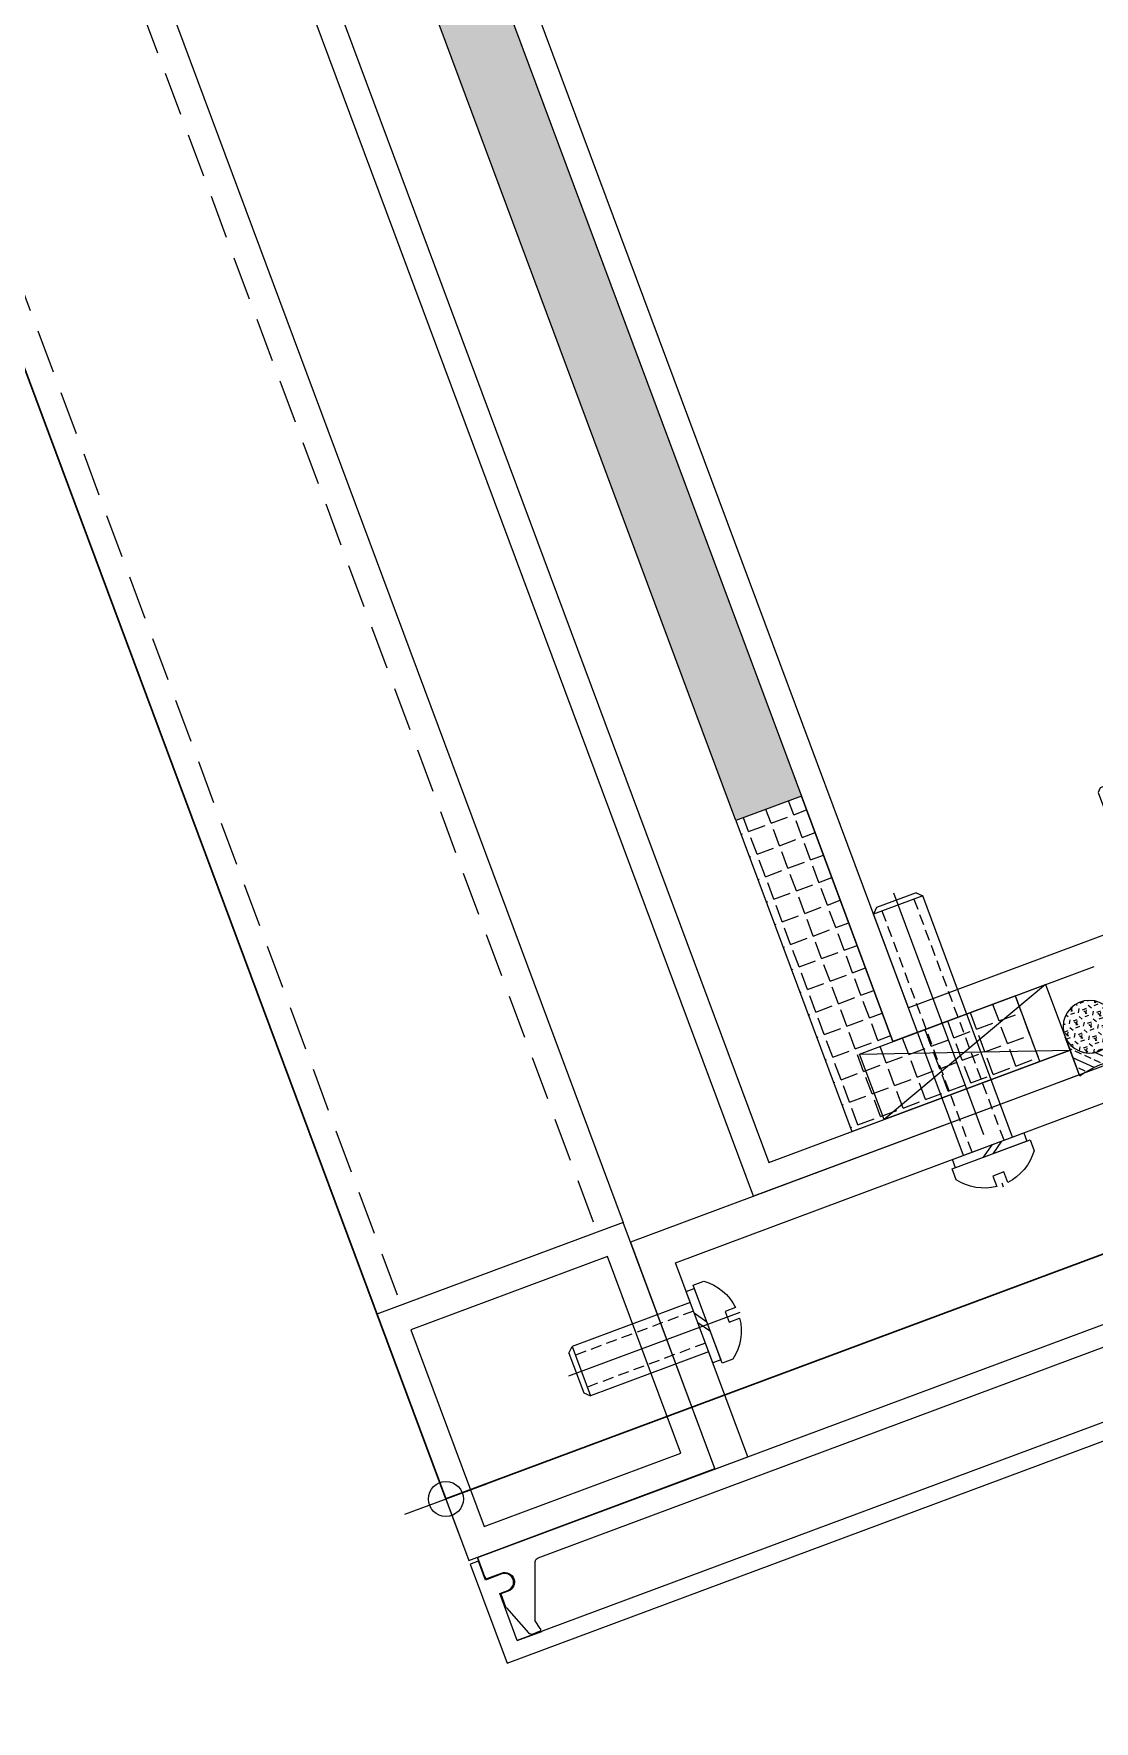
# Model space of a CAD drawing. Extents: x 12199666 to 24617114, y 1197707 to 2548648.
# Drawn here: x 12316761.3 to 12316882.4, y 1246033.9 to 1246226.6 of the extents above; entities that cross this region are included whole.
import ezdxf

# ---------------------------------------------------------------- set-up
doc = ezdxf.new("R2010")
doc.units = 0
doc.header["$LTSCALE"] = 10
doc.header["$MEASUREMENT"] = 0
for name, pattern in [('TX-PLAN-T1-F11$0$CENTER', [2, 1.25, -0.25, 0.25, -0.25]), ('TX-PLAN-T1-F11$0$CENTER2', [1.125, 0.75, -0.125, 0.125, -0.125]), ('TX-PLAN-T1-F11$0$CONTINOUS', [0]), ('TX-PLAN-T1-F11$0$DASHED', [0.75, 0.5, -0.25]), ('TX-PLAN-T1-F11$0$HIDDEN', [0.375, 0.25, -0.125])]:
    doc.linetypes.add(name, pattern=pattern)
for name, color, linetype in [('TX-PLAN-T1-F11$0$01', 1, 'Continuous'), ('TX-PLAN-T1-F11$0$F-Alum', 4, 'Continuous'), ('TX-PLAN-T1-F11$0$F-Bolt', 32, 'Continuous'), ('TX-PLAN-T1-F11$0$F-dashed line', 8, 'TX-PLAN-T1-F11$0$DASHED'), ('TX-PLAN-T1-F11$0$F-dim', 1, 'Continuous'), ('TX-PLAN-T1-F11$0$F-Glazing', 8, 'Continuous'), ('TX-PLAN-T1-F11$0$F-Misc', 1, 'Continuous'), ('TX-PLAN-T1-F11$0$F_MISC', 8, 'Continuous'), ('TX-PLAN-T1-F11$0$HAT', 155, 'Continuous'), ('TX-PLAN-T1-F11$0$Hatch', 8, 'Continuous'), ('TX-PLAN-T1-F11$0$中心线', 1, 'TX-PLAN-T1-F11$0$CENTER2'), ('TX-PLAN-T1-F11$0$虚线', 8, 'TX-PLAN-T1-F11$0$HIDDEN'), ('TX-PLAN-T1-F11$0$螺栓钉类', 241, 'Continuous')]:
    doc.layers.add(name, color=color, linetype=linetype)
doc.layers.add('TX-PLAN-T1-F11$0$_EDO-ALUMINIUM-SECTION', color=90, linetype='Continuous', lineweight=30)
doc.layers.add('TX-PLAN-T1-F11$0$幕墙线', color=114, linetype='Continuous', lineweight=30)
pattern_1 = [(30.0159999972559, (7246.22157835518, 83575.31519769797), (-1.375665006030534, 2.381185795183361), [2, -0.7500000000000002]), (120.0160000000013, (7246.22157835518, 83575.31519769797), (-2.381185795183363, -1.375665006030534), [1.999999999999999, -0.7499999999999996])]

# ---------------------------------------------------------------- blocks, each defined once
blk = doc.blocks.new('TX-PLAN-T1-F11$0$A$C3FFC0167')
at = {"layer": 'TX-PLAN-T1-F11$0$F-dim'}
for p, q in [((0, 5), (0, -5)), ((-5, 0), (5, 0))]:
    blk.add_line(p, q, dxfattribs=at)
blk.add_circle((0, 0), 2, dxfattribs=at)
blk = doc.blocks.new('TX-PLAN-T1-F11$0$qertqtwet')
at = {"layer": 'TX-PLAN-T1-F11$0$F-Glazing'}
h = blk.add_hatch(dxfattribs=at)
h.set_pattern_fill('ANSI37', color=256, angle=270.0000000000034, style=0)
h.set_pattern_definition([(315.0000000000033, (-29614.42304775224, -25731.69154979243), (1.122532015133579, 1.122532015133709), []), (45.00000000000334, (-29614.42304775224, -25731.69154979243), (-1.122532015133709, 1.122532015133579), [])])
h.paths.add_polyline_path([(-29820.57937317537, -22812.52878940574), (-29818.8122062625, -22812.52878940575), (-29818.8122062625, -22810.33161240899, 0.323428697050681), (-29824.22649746502, -22816.97082330404), (-29822.2096299913, -22816.97082330405, -0.1185157189850159), (-29821.23881053725, -22812.93261066923, -0.2818610536571748)])
h.paths.add_polyline_path([(-29822.2096299913, -22816.97082330405), (-29824.22649746502, -22816.97082330404, 0.3560576311528728), (-29818.8122062625, -22824.46540130571), (-29818.8122062625, -22821.41285720236), (-29820.57937317537, -22821.41285720236, -0.2818610536571745), (-29821.23881053725, -22821.00903593886, -0.1185157189850159)])
at = {"color": 8, "linetype": 'TX-PLAN-T1-F11$0$DASHED'}
for p, q in [((-29818.81220626278, -22814.88745477372, -46928.13187290396), (-29758.81220626278, -22814.88745477372, -46928.13187290396)), ((-29818.81220626278, -22814.88745477372, -46928.13187290396), (-29758.81220626278, -22814.88745477372, -46928.13187290396)), ((-29818.81220626278, -22819.05412144038, -46928.13187290396), (-29758.81220626278, -22819.05412144038, -46928.13187290396)), ((-29818.81220626278, -22819.05412144038, -46928.13187290396), (-29758.81220626278, -22819.05412144038, -46928.13187290396))]:
    blk.add_line(p, q, dxfattribs=at)
at = {"color": 8, "linetype": 'TX-PLAN-T1-F11$0$CENTER'}
blk.add_line((-29825.47887292947, -22816.97078810705, -46928.13187290396), (-29754.64553959612, -22816.97078810705, -46928.13187290396), dxfattribs=at)
blk.add_line((-29825.47887292947, -22816.97078810705, -46928.13187290396), (-29754.64553959612, -22816.97078810705, -46928.13187290396), dxfattribs=at)
blk.add_arc((-29816.92428280844, -22817.39850685732, -23464.06593645198), 7.314728437362906, 104.9572881810436, 255.0427118187282)
at = {"layer": 'TX-PLAN-T1-F11$0$F-Bolt', "elevation": -46928.13187290396}
blk.add_lwpolyline([(-29820.98789410364, -22820.49255707884, 0.2099352819367999), (-29819.32357117219, -22821.47078796239), (-29818.81220753584, -22821.47078810705), (-29818.81220498975, -22812.47078810705), (-29819.3235686261, -22812.47078796277, 0.2099352819368), (-29820.98789211101, -22813.44901790502, 0.1433843212667726), (-29822.08493336194, -22816.35715081947), (-29820.79994085657, -22816.35715118109), (-29820.79994120376, -22817.58442390836), (-29822.08493370902, -22817.58442354483, 0.1433843212667727)], format="xyb", close=True, dxfattribs=at)
blk.add_lwpolyline([(-29820.98789410364, -22820.49255707884, 0.2099352819367999), (-29819.32357117219, -22821.47078796239), (-29818.81220753584, -22821.47078810705), (-29818.81220498975, -22812.47078810705), (-29819.3235686261, -22812.47078796277, 0.2099352819368), (-29820.98789211101, -22813.44901790502, 0.1433843212667726), (-29822.08493336194, -22816.35715081947), (-29820.79994085657, -22816.35715118109), (-29820.79994120376, -22817.58442390836), (-29822.08493370902, -22817.58442354483, 0.1433843212667727)], format="xyb", close=True, dxfattribs=at)
blk.add_lwpolyline([(-29818.81220626278, -22819.47078810705), (-29759.22887292947, -22819.47078810705), (-29758.81220626278, -22819.05412144038), (-29758.81220626278, -22814.88745477372), (-29759.22887292947, -22814.47078810705), (-29818.81220626278, -22814.47078810705)], dxfattribs=at)
blk.add_lwpolyline([(-29818.81220626278, -22819.47078810705), (-29759.22887292947, -22819.47078810705), (-29758.81220626278, -22819.05412144038), (-29758.81220626278, -22814.88745477372), (-29759.22887292947, -22814.47078810705), (-29818.81220626278, -22814.47078810705)], dxfattribs=at)
blk = doc.blocks.new('*U181')
at = {"layer": 'TX-PLAN-T1-F11$0$HAT'}
h = blk.add_hatch(dxfattribs=at)
h.set_pattern_fill('ANSI33', color=256, scale=0.5)
h.set_pattern_definition([(44.99999999999999, (-42960.06277537793, -11922.42191400856), (-1.122532015133644, 1.122532015133644), []), (44.99999999999999, (-42958.94024287794, -11922.42191400856), (-1.122532015133644, 1.122532015133644), [0.7937500000000004, -0.3968750000000002])])
edge = h.paths.add_edge_path()
edge.add_arc((3, 11.082361000701), 11.48123361620425, 254.8530260690202, 285.14697393097975, ccw=False)
edge.add_line((0, -1.77635683940025e-15), (0, -4.746772359798345))
edge.add_arc((3, -4.902934290748822), 3.004061675245397, 2.979783772836811, 177.0202162271633, ccw=False)
edge.add_line((6, -4.746772359798345), (6, -1.77635683940025e-15))
h = blk.add_hatch(dxfattribs=at)
h.set_pattern_fill('HEX', color=256, scale=0.5)
h.set_pattern_definition([(0, (-42960.06277537793, -11922.42191400856), (0, 0.8248889999999994), [0.47625, -0.9525]), (120, (-42960.06277537793, -11922.42191400856), (-0.7143748293023419, -0.4124444999999997), [0.4762499999999995, -0.9524999999999989]), (59.99999999999999, (-42959.58652537793, -11922.42191400856), (-0.7143748293023419, 0.4124444999999999), [0.4762499999999997, -0.9524999999999995])])
edge = h.paths.add_edge_path()
edge.add_arc((3, -4.902934290748819), 3.004061675245397, 0, 360)
at = {"layer": 'TX-PLAN-T1-F11$0$01'}
blk.add_lwpolyline([(6, -1.77635683940025e-15, -0.1329575385010826), (0, -1.77635683940025e-15), (0, -4.746772359798345, -0.9492999147649731), (6, -4.746772359798345)], format="xyb", close=True, dxfattribs=at)
blk.add_circle((3, -4.902934290748819), 3.004061675245397, dxfattribs=at)
blk = doc.blocks.new('*U175')
at = {"layer": 'TX-PLAN-T1-F11$0$中心线', "color": 1, "linetype": 'TX-PLAN-T1-F11$0$CENTER', "ltscale": 2.357947691000002}
blk.add_line((-2.842170943040401e-14, 30.90048662063384), (2.842170943040401e-14, -4.956409502317115), dxfattribs=at)
at = {"layer": 'TX-PLAN-T1-F11$0$虚线', "linetype": 'TX-PLAN-T1-F11$0$HIDDEN', "ltscale": 0.5}
for p, q in [((-1.948286311568523, 1.13686837721616e-13), (-1.94828631156858, 30.00000000000011)), ((1.948286311568523, 1.13686837721616e-13), (1.948286311568467, 30.00000000000011))]:
    blk.add_line(p, q, dxfattribs=at)
at = {"layer": 'TX-PLAN-T1-F11$0$螺栓钉类', "color": 241, "linetype": 'Continuous'}
for p, q in [((-2.40807576862025, 30.00000000000011), (-2.999791744951636, 29.40828402366867)), ((2.99979174495158, 29.40828402366867), (-2.999791744951636, 29.40828402366867)), ((-2.999791744951636, 1.13686837721616e-13), (-2.999791744951636, 29.40828402366867)), ((2.408075768620193, 30.00000000000011), (-2.408075768620307, 30)), ((2.408075768620193, 30.00000000000011), (2.99979174495158, 29.40828402366867)), ((2.999791744951636, 1.13686837721616e-13), (2.99979174495158, 29.40828402366867)), ((-0.9100693464279175, -1), (0.5333063006401062, 0)), ((0.2446311712265015, -1), (1.688006818294525, 0))]:
    blk.add_line(p, q, dxfattribs=at)
blk.add_lwpolyline([(4.350000023841858, 0), (4.350000023841858, -1), (-4.350000023841858, -1), (-4.350000023841858, 0)], close=True, dxfattribs=at)
blk.add_lwpolyline([(-4.75, -1), (4.75, -1), (4.75, -2.319999992847443, -0.2072557309237045), (0.6600000262260437, -4.663157165050507), (0.6600000262260437, -3.379999995231628), (-0.6600000262260437, -3.379999995231628), (-0.6600000262260437, -4.663157165050507, -0.2072557309237047), (-4.75, -2.319999992847443)], format="xyb", close=True, dxfattribs=at)
blk = doc.blocks.new('*U176')
at = {"layer": 'TX-PLAN-T1-F11$0$F-Misc'}
blk.add_lwpolyline([(0, -8), (0, 0), (-22.6862628114484, 0), (-22.6862628114484, -8)], close=True, dxfattribs=at)
for points in [[(0, -8), (-22.6862628114484, 0)], [(-22.6862628114484, -8), (0, 0)]]:
    blk.add_lwpolyline(points, dxfattribs=at)
blk = doc.blocks.new('*U172')
at = {"layer": 'TX-PLAN-T1-F11$0$中心线', "color": 1, "linetype": 'TX-PLAN-T1-F11$0$CENTER', "ltscale": 2.357947691000002}
blk.add_line((-4.263256414560601e-14, 15.90048662063384), (1.4210854715202e-14, -4.956409502317115), dxfattribs=at)
at = {"layer": 'TX-PLAN-T1-F11$0$虚线', "linetype": 'TX-PLAN-T1-F11$0$HIDDEN', "ltscale": 0.5}
for p, q in [((-1.948286311568509, 1.13686837721616e-13), (-1.948286311568566, 15.00000000000011)), ((1.948286311568523, 1.13686837721616e-13), (1.948286311568481, 15.00000000000011))]:
    blk.add_line(p, q, dxfattribs=at)
at = {"layer": 'TX-PLAN-T1-F11$0$螺栓钉类', "color": 241, "linetype": 'Continuous'}
for p, q in [((-2.40807576862025, 15.00000000000011), (-2.999791744951651, 14.40828402366867)), ((2.999791744951594, 14.40828402366867), (-2.999791744951636, 14.40828402366867)), ((-2.999791744951622, 1.13686837721616e-13), (-2.999791744951651, 14.40828402366867)), ((2.408075768620179, 15.00000000000011), (-2.408075768620321, 15)), ((2.408075768620179, 15.00000000000011), (2.999791744951594, 14.40828402366867)), ((2.999791744951636, 1.13686837721616e-13), (2.999791744951594, 14.40828402366867)), ((-0.9100693464279175, -1), (0.5333063006401062, 0)), ((0.2446311712265015, -1), (1.688006818294525, 0))]:
    blk.add_line(p, q, dxfattribs=at)
blk.add_lwpolyline([(4.350000023841858, 0), (4.350000023841858, -1), (-4.350000023841858, -1), (-4.350000023841858, 0)], close=True, dxfattribs=at)
blk.add_lwpolyline([(-4.75, -1), (4.75, -1), (4.75, -2.319999992847443, -0.2072557309237045), (0.6600000262260437, -4.663157165050507), (0.6600000262260437, -3.379999995231628), (-0.6600000262260437, -3.379999995231628), (-0.6600000262260437, -4.663157165050507, -0.2072557309237047), (-4.75, -2.319999992847443)], format="xyb", close=True, dxfattribs=at)
blk = doc.blocks.new('*U193')
at = {"layer": 'TX-PLAN-T1-F11$0$Hatch'}
h = blk.add_hatch(dxfattribs=at)
h.set_pattern_fill('ANGLE', color=256, scale=9.999999999999996, angle=30.01599999723185)
h.set_pattern_definition(pattern_1)
h.paths.add_polyline_path([(350.2253238288686, -354.6837878837832), (354.2542751866858, -361.6576381313353), (322.3892650641501, -380.066776734122), (322.3920172178186, -425.9033668380289), (402.0586897248868, -563.8011208046519), (395.1314504481852, -567.8031243171426), (314.3921460299753, -428.048037958506), (314.398585089948, -375.4440794177499), (343.3252546740696, -358.7324867446878), (343.3858318864368, -358.6351174034935)])
h = blk.add_hatch(dxfattribs=at)
h.set_pattern_fill('ANGLE', color=256, scale=9.999999999999996, angle=30.01599999723185)
h.set_pattern_definition(pattern_1)
h.paths.add_polyline_path([(395.1316129525658, -567.8030403436424), (414.1003057919443, -600.6366324613191), (433.9531735060737, -589.1610641976877), (429.9512389430311, -582.2339782480558), (417.0254576245788, -589.7076110518392), (402.0586998956278, -563.801105020364)])
at = {"layer": 'TX-PLAN-T1-F11$0$F-Alum', "flags": 128}
for points in [[(53.01061472645961, -31.80457267696329), (390.065040307818, -615.223651404347)], [(27.04169836640358, -46.80740425240947), (364.0961239619646, -630.2264829897904)]]:
    blk.add_lwpolyline(points, dxfattribs=at)
at = {"layer": 'TX-PLAN-T1-F11$0$F-Alum'}
for points in [[(439.369238186162, -573.3344405092794), (418.1223877749871, -585.6092291673849), (325.3936407528818, -425.1025364142552), (325.3857700543012, -381.800288240629), (399.198695463594, -339.1568885540619, -0.4142135618083592), (400.5648230256047, -339.522532479692), (502.0939028023276, -515.2627032643359, -0.4142135629305874), (501.7282588758972, -516.6288308289368), (442.4707817491144, -550.8632155012601, 0.4142135623737295), (442.397652963642, -551.1364410138922), (451.2549298969097, -566.4678058499121)], [(309.3460307866335, -439.5040731506597), (405.3548687912989, -605.6890643946535), (437.1462707237806, -587.3224317001004), (438.6470144910272, -589.9200927575439), (435.1871296027675, -591.9189461415081), (435.1871296027675, -591.9189461415081), (404.2579426011071, -609.7874283735582), (306.4801450439263, -440.5405095017923, -0.1317235220179792), (306.3460307864007, -440.0402676794038), (306.3460307864007, -376.5853972057666), (335.2009771130979, -359.9152406854846), (336.701702574268, -362.5128979166475), (309.3460307866335, -378.3168895531417), (309.3460307866335, -439.5040731506597)], [(474.8020190792158, -613.0729998739698), (386.1010766436812, -664.3175448094407), (386.1010766464751, -664.3175448104157), (388.6987469606102, -662.8168117939349), (388.6987469585147, -662.8168117909663), (386.1010766441468, -664.317544807418), (383.2264971034601, -659.3418363714445), (384.0923828473315, -658.8415945513989, 1), (383.0918992070947, -657.1098230636417), (381.360127719352, -658.1103067036893), (380.2058037547395, -656.1122477153549), (379.3399180108681, -656.6124895353278), (385.3697887959424, -667.0497999373765), (477.5342742071953, -613.8042877217376)]]:
    blk.add_lwpolyline(points, format="xyb", dxfattribs=at)
for points in [[(322.3892650641501, -380.066776734122), (322.3920172178186, -425.9033668380289), (405.9924112183508, -570.6101344211784)], [(405.992411069572, -570.610134214352), (405.9924110961147, -570.6101342096663), (417.0254560769536, -589.7076119458216), (438.272306634346, -577.4328233589913)], [(381.2788209777791, -657.8256456259696), (381.2597441703547, -657.8366667300434), (380.0398544089403, -655.7251176545396), (455.8812394279521, -611.9098305052466), (454.8807539343834, -610.1780535563303), (456.612525985809, -609.1775708921195), (457.6130086500198, -610.909342943618), (474.7123976727016, -601.0306235656317)]]:
    blk.add_lwpolyline(points, dxfattribs=at)
at = {"layer": 'TX-PLAN-T1-F11$0$F-Alum', "linetype": 'TX-PLAN-T1-F11$0$CONTINOUS', "ltscale": 15555}
blk.add_lwpolyline([(380.0398544089403, -655.7251176545396), (381.2032953833696, -657.7389575862617, 0.414213562373095), (381.6131336526014, -657.8486507634225), (383.0418750252575, -657.0232344891992, -1), (384.1424070294015, -658.928183125754), (383.3631098598707, -659.3784007638315), (384.1415210517589, -660.7257794256002, 0.1428492727586986), (384.2629231058527, -660.8418938346731), (387.2218380344566, -663.235364015869, 0.2840790438404123), (387.7473373496905, -663.2509740064561), (388.4430282160174, -662.8490576248878, 0.5575365158333588), (388.453131214017, -662.5089473235421), (387.7222566348501, -661.7713922473631), (386.6248848829418, -655.0800004285702, -0.2963790067032196), (386.8719783208799, -654.5943518436106), (467.0768878774252, -608.2581576754019)], format="xyb", dxfattribs=at)
at = {"layer": 'TX-PLAN-T1-F11$0$F-Alum'}
blk.add_lwpolyline([(391.2619891064242, -617.2954965759709), (405.0996182784438, -641.2475240616332), (408.5631612532306, -639.2465567802428), (396.7264993626159, -618.7580722694256), (444.9104555265512, -590.9211086545547), (442.9094882453792, -587.4575656796806)], close=True, dxfattribs=at)
at = {"layer": 'TX-PLAN-T1-F11$0$F-Alum', "flags": 128}
for points in [[(390.0650403141044, -615.2236514189717), (364.0961239619646, -630.2264829897904), (379.1033785305917, -656.2030552287761), (405.0722948824987, -641.2002236579137)], [(388.9681085431948, -619.3220341097767), (368.1945066549815, -631.3234147612529), (380.2003103015013, -652.104672537942), (400.9739121897146, -640.1032918864366)]]:
    blk.add_lwpolyline(points, close=True, dxfattribs=at)
at = {"layer": 'TX-PLAN-T1-F11$0$F-dashed line', "flags": 128}
for points in [[(50.2786876456812, -33.38286887168942), (387.3331132275052, -616.8019476004993)], [(29.57848780532368, -45.34184349645511), (366.632913393667, -628.760922236208)]]:
    blk.add_lwpolyline(points, dxfattribs=at)
at = {"layer": 'TX-PLAN-T1-F11$0$Hatch'}
for points in [[(350.2253238288686, -354.6837878837832), (354.2542751866858, -361.6576381313353), (322.3892650641501, -380.066776734122), (322.3920172178186, -425.9033668380289), (402.0586897248868, -563.8011208046519), (395.1314504481852, -567.8031243171426), (314.3921460299753, -428.048037958506), (314.398585089948, -375.4440794177499), (343.3252546740696, -358.7324867446878), (343.3858318864368, -358.6351174034935), (350.2253238288686, -354.6837878837832), (350.2253238288686, -354.6837878837832)], [(395.1316129525658, -567.8030403436424), (414.1003057919443, -600.6366324613191), (433.9531735060737, -589.1610641976877), (429.9512389430311, -582.2339782480558), (417.0254576245788, -589.7076110518392), (402.0586998956278, -563.801105020364), (395.1316129525658, -567.8030403436424)]]:
    blk.add_lwpolyline(points, dxfattribs=at)
at = {"layer": 'TX-PLAN-T1-F11$0$F_MISC'}
for name, p, rotation in [('TX-PLAN-T1-F11$0$qertqtwet', (-34206.12903104257, 13797.59694571102, 46928.13187290396), 120.0159999954234), ('*U175', (429.7242123964243, -599.6945455227251), 30.01599997489868), ('*U172', (400.6532278016675, -625.5549759573041), 120.0159999748988), ('TX-PLAN-T1-F11$0$A$C3FFC0167', (375.3649524133652, -649.7320850958495), 30.01599997489868)]:
    blk.add_blockref(name, p, dxfattribs=dict(at, rotation=rotation))
at = {"layer": 'TX-PLAN-T1-F11$0$F_MISC', "xscale": -1}
for name, p, rotation in [('*U181', (438.7231108162086, -590.0518104999501, -4.506888568539212e-07), 210.0159999748984), ('*U176', (437.1462681673001, -587.3224272751977), 210.0159999543231)]:
    blk.add_blockref(name, p, dxfattribs=dict(at, rotation=rotation))
blk = doc.blocks.new('TX-PLAN-T1-F11$0$A$C21521A5F')
at = {"rotation": 90}
blk.add_blockref('*U193', (388.7170751225203, 19760.21975712478, 0.0004146164392175001), dxfattribs=at)
blk = doc.blocks.new('TX-PLAN-T1-F11$0$标准层幕墙0118')
at = {"color": 3, "rotation": 270}
blk.add_blockref('TX-PLAN-T1-F11$0$A$C21521A5F', (4239.780242875684, -661.2834627595585, -0.0004146164392191649), dxfattribs=at)
blk = doc.blocks.new('TX-PLAN-T1-F11')
at = {"layer": 'TX-PLAN-T1-F11$0$幕墙线'}
blk.add_lwpolyline([(12320853.42358575, 1246069.463993158), (12319874.15551759, 1245556.942988943), (12319504.51685508, 1246263.291677854), (12318287.46267927, 1245809.710601544), (12318025.41949917, 1246512.835058284), (12316808.36415329, 1246059.258099326), (12316546.32246322, 1246762.378557954), (12315329.26860736, 1246308.797600885), (12315067.22542752, 1247011.922057721), (12313850.17157141, 1246558.341100555), (12313588.12839157, 1247261.465557391), (12312371.07304542, 1246807.888598337), (12312109.03135535, 1247511.009056965), (12310891.9774995, 1247057.428099896), (12310629.93431965, 1247760.552556732), (12309412.88046354, 1247306.971599566), (12309150.8372837, 1248010.096056402), (12307933.78342759, 1247556.515099236), (12307671.74024774, 1248259.639556072), (12306454.68639163, 1247806.058598906), (12306192.64321179, 1248509.183055742), (12304975.58935568, 1248055.602098577), (12304713.54617583, 1248758.726555413), (12303496.49231972, 1248305.145598247)], dxfattribs=at)
at = {"layer": 'TX-PLAN-T1-F11$0$_EDO-ALUMINIUM-SECTION', "rotation": 350.4236156863823}
blk.add_blockref('TX-PLAN-T1-F11$0$标准层幕墙0118', (12293055.45042718, 1251790.443008234), dxfattribs=at)

msp = doc.modelspace()

# ---------------------------------------------------------------- block references
msp.add_blockref('TX-PLAN-T1-F11', (0, 0))

doc.saveas('drawing.dxf')
